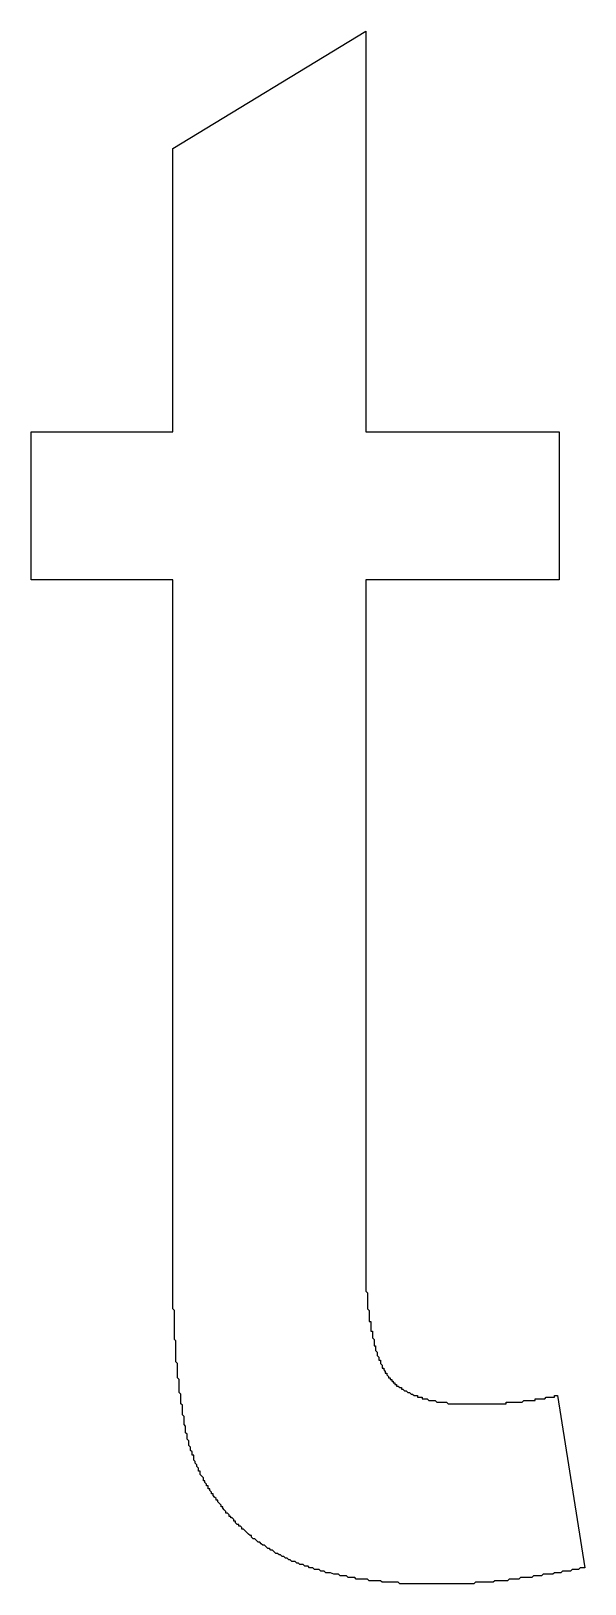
# Model space of a CAD drawing. Extents: x 6 to 282, y -60 to 50.
# Drawn here: x 192.99 to 210.66, y -0.46 to 49.11 of the extents above; entities that cross this region are included whole.
import ezdxf

# ---------------------------------------------------------------- set-up
doc = ezdxf.new("R2010")
doc.units = 0

msp = doc.modelspace()

# ---------------------------------------------------------------- linework, layer by layer
at = {"layer": 'Layer 0', "color": 1}
msp.add_lwpolyline([(210.661163, 0.051368), (210.661163, 0.051368), (210.609802, 0.051368), (210.558426, 0.051368), (210.507065, 0.051368), (210.455688, 0), (210.404327, 0), (210.352966, 0), (210.30159, 0), (210.250229, 0), (210.198853, -0.051368), (210.147491, -0.051368), (210.096115, -0.051368), (210.044754, -0.051368), (209.993378, -0.051368), (209.942017, -0.051368), (209.89064, -0.102736), (209.839279, -0.102736), (209.787903, -0.102736), (209.736542, -0.102736), (209.685165, -0.102736), (209.633804, -0.154105), (209.582428, -0.154105), (209.531067, -0.154105), (209.479706, -0.154105), (209.428329, -0.154105), (209.376968, -0.154105), (209.325592, -0.154105), (209.274231, -0.205473), (209.222855, -0.205473), (209.171494, -0.205473), (209.120117, -0.205473), (209.068756, -0.205473), (209.01738, -0.205473), (208.966019, -0.256841), (208.914642, -0.256841), (208.863281, -0.256841), (208.811905, -0.256841), (208.760544, -0.256841), (208.709183, -0.256841), (208.657806, -0.256841), (208.606445, -0.256841), (208.555069, -0.308209), (208.503708, -0.308209), (208.452332, -0.308209), (208.452332, -0.308209), (208.40097, -0.308209), (208.349594, -0.308209), (208.298233, -0.308209), (208.246857, -0.308209), (208.195496, -0.359578), (208.144119, -0.359578), (208.092758, -0.359578), (208.041382, -0.359578), (207.990021, -0.359578), (207.990021, -0.359578), (207.938644, -0.359578), (207.887283, -0.359578), (207.835922, -0.359578), (207.784546, -0.359578), (207.733185, -0.410946), (207.681808, -0.410946), (207.630447, -0.410946), (207.630447, -0.410946), (207.579071, -0.410946), (207.52771, -0.410946), (207.476334, -0.410946), (207.424973, -0.410946), (207.373596, -0.410946), (207.322235, -0.410946), (207.322235, -0.410946), (207.270859, -0.410946), (207.219498, -0.410946), (207.168121, -0.410946), (207.11676, -0.462314), (207.065384, -0.462314), (207.065384, -0.462314), (207.014023, -0.462314), (206.962662, -0.462314), (206.911285, -0.462314), (206.859924, -0.462314), (206.859924, -0.462314), (206.808548, -0.462314), (206.757187, -0.462314), (206.705811, -0.462314), (206.654449, -0.462314), (206.654449, -0.462314), (206.603073, -0.462314), (206.551712, -0.462314), (206.500336, -0.462314), (206.500336, -0.462314), (206.448975, -0.462314), (206.397598, -0.462314), (206.346237, -0.462314), (206.294861, -0.462314), (206.294861, -0.462314), (206.2435, -0.462314), (206.192139, -0.462314), (206.140762, -0.462314), (206.140762, -0.462314), (206.089401, -0.462314), (205.986664, -0.462314), (205.935287, -0.462314), (205.83255, -0.462314), (205.781189, -0.462314), (205.678452, -0.462314), (205.627075, -0.462314), (205.524338, -0.462314), (205.472977, -0.462314), (205.370239, -0.462314), (205.318878, -0.462314), (205.216141, -0.462314), (205.164764, -0.462314), (205.062027, -0.462314), (205.010666, -0.462314), (204.907928, -0.462314), (204.856552, -0.462314), (204.753815, -0.462314), (204.702454, -0.410946), (204.599716, -0.410946), (204.548355, -0.410946), (204.496979, -0.410946), (204.394241, -0.410946), (204.34288, -0.410946), (204.240143, -0.410946), (204.188766, -0.410946), (204.137405, -0.359578), (204.034668, -0.359578), (203.983292, -0.359578), (203.931931, -0.359578), (203.829193, -0.359578), (203.777817, -0.359578), (203.726456, -0.308209), (203.623718, -0.308209), (203.572357, -0.308209), (203.520981, -0.308209), (203.418243, -0.308209), (203.366882, -0.308209), (203.315506, -0.256841), (203.264145, -0.256841), (203.161407, -0.256841), (203.110031, -0.256841), (203.05867, -0.205473), (203.007294, -0.205473), (202.955933, -0.205473), (202.853195, -0.205473), (202.801834, -0.154105), (202.750458, -0.154105), (202.699097, -0.154105), (202.64772, -0.154105), (202.544983, -0.102736), (202.493622, -0.102736), (202.442245, -0.102736), (202.390884, -0.102736), (202.339508, -0.051368), (202.288147, -0.051368), (202.236771, -0.051368), (202.18541, 0), (202.134033, 0), (202.031311, 0), (201.979935, 0.051368), (201.928574, 0.051368), (201.877197, 0.051368), (201.825836, 0.102736), (201.77446, 0.102736), (201.723099, 0.102736), (201.671722, 0.154105), (201.620361, 0.154105), (201.568985, 0.154105), (201.517624, 0.205473), (201.466248, 0.205473), (201.414886, 0.256841), (201.36351, 0.256841), (201.312149, 0.256841), (201.260773, 0.308209), (201.209412, 0.308209), (201.158051, 0.359578), (201.106674, 0.359578), (201.106674, 0.359578), (201.055313, 0.410946), (201.003937, 0.410946), (200.952576, 0.462314), (200.901199, 0.462314), (200.849838, 0.513682), (200.798462, 0.513682), (200.747101, 0.565051), (200.747101, 0.565051), (200.695724, 0.616419), (200.644363, 0.616419), (200.592987, 0.667787), (200.541626, 0.667787), (200.49025, 0.719155), (200.49025, 0.719155), (200.438889, 0.770524), (200.387512, 0.770524), (200.336151, 0.821892), (200.336151, 0.821892), (200.28479, 0.87326), (200.233414, 0.87326), (200.182053, 0.924628), (200.182053, 0.924628), (200.130676, 0.975997), (200.079315, 0.975997), (200.027939, 1.027365), (200.027939, 1.078733), (199.976578, 1.078733), (199.925201, 1.130101), (199.925201, 1.130101), (199.87384, 1.18147), (199.822464, 1.232838), (199.822464, 1.232838), (199.771103, 1.284206), (199.719727, 1.284206), (199.719727, 1.335574), (199.668365, 1.386943), (199.616989, 1.386943), (199.616989, 1.438311), (199.565628, 1.438311), (199.514267, 1.489679), (199.514267, 1.541047), (199.462891, 1.541047), (199.462891, 1.592416), (199.41153, 1.643784), (199.360153, 1.643784), (199.360153, 1.695152), (199.308792, 1.695152), (199.308792, 1.74652), (199.257416, 1.797889), (199.206055, 1.797889), (199.206055, 1.849257), (199.154678, 1.900625), (199.154678, 1.900625), (199.103317, 1.951993), (199.103317, 2.003361), (199.051941, 2.003361), (199.051941, 2.05473), (199.00058, 2.106098), (199.00058, 2.106098), (198.949203, 2.157466), (198.949203, 2.208834), (198.897842, 2.208834), (198.897842, 2.260203), (198.846466, 2.311571), (198.846466, 2.311571), (198.795105, 2.362939), (198.795105, 2.414307), (198.743729, 2.414307), (198.743729, 2.465676), (198.692368, 2.517044), (198.692368, 2.568412), (198.641006, 2.568412), (198.641006, 2.619781), (198.641006, 2.671149), (198.58963, 2.671149), (198.58963, 2.722517), (198.538269, 2.773885), (198.538269, 2.825253), (198.486893, 2.825253), (198.486893, 2.876622), (198.486893, 2.92799), (198.435532, 2.979358), (198.435532, 2.979358), (198.384155, 3.030726), (198.384155, 3.082095), (198.384155, 3.133463), (198.332794, 3.133463), (198.332794, 3.184831), (198.332794, 3.236199), (198.281418, 3.287568), (198.281418, 3.287568), (198.281418, 3.338936), (198.230057, 3.390304), (198.230057, 3.441672), (198.230057, 3.441672), (198.17868, 3.493041), (198.17868, 3.544409), (198.17868, 3.595777), (198.17868, 3.647145), (198.127319, 3.647145), (198.127319, 3.698514), (198.127319, 3.749882), (198.075943, 3.80125), (198.075943, 3.852618), (198.075943, 3.852618), (198.075943, 3.903986), (198.024582, 3.955355), (198.024582, 4.006723), (198.024582, 4.058091), (198.024582, 4.058091), (198.024582, 4.109459), (197.973206, 4.160828), (197.973206, 4.212196), (197.973206, 4.263564), (197.973206, 4.314932), (197.973206, 4.314932), (197.921844, 4.366301), (197.921844, 4.417669), (197.921844, 4.469037), (197.921844, 4.520405), (197.921844, 4.571774), (197.870483, 4.623142), (197.870483, 4.623142), (197.870483, 4.67451), (197.870483, 4.725878), (197.870483, 4.777246), (197.870483, 4.828615), (197.870483, 4.879983), (197.819107, 4.931352), (197.819107, 4.98272), (197.819107, 5.034088), (197.819107, 5.085456), (197.819107, 5.136825), (197.819107, 5.188193), (197.819107, 5.239561), (197.767746, 5.290929), (197.767746, 5.342298), (197.767746, 5.393666), (197.767746, 5.393666), (197.767746, 5.445034), (197.767746, 5.496402), (197.767746, 5.599139), (197.71637, 5.650507), (197.71637, 5.701875), (197.71637, 5.753243), (197.71637, 5.804612), (197.71637, 5.85598), (197.71637, 5.907348), (197.71637, 5.958716), (197.71637, 6.010085), (197.71637, 6.061453), (197.665009, 6.112821), (197.665009, 6.164189), (197.665009, 6.215558), (197.665009, 6.266926), (197.665009, 6.318294), (197.665009, 6.369662), (197.665009, 6.472399), (197.665009, 6.523767), (197.665009, 6.575135), (197.613632, 6.626503), (197.613632, 6.677872), (197.613632, 6.72924), (197.613632, 6.780608), (197.613632, 6.883345), (197.613632, 6.934713), (197.613632, 6.986081), (197.613632, 7.037449), (197.613632, 7.088818), (197.613632, 7.140186), (197.613632, 7.242922), (197.613632, 7.294291), (197.562271, 7.345659), (197.562271, 7.397027), (197.562271, 7.448395), (197.562271, 7.551132), (197.562271, 7.6025), (197.562271, 7.653868), (197.562271, 7.705236), (197.562271, 7.807973), (197.562271, 7.859341), (197.562271, 7.910709), (197.562271, 7.962078), (197.562271, 8.064815), (197.562271, 8.116182), (197.562271, 8.167551), (197.562271, 8.270288), (197.510895, 8.321655), (197.510895, 8.373024), (197.510895, 8.47576), (197.510895, 8.527128), (197.510895, 8.578497), (197.510895, 8.681233), (197.510895, 8.732601), (197.510895, 8.78397), (197.510895, 8.886706), (197.510895, 8.938074), (197.510895, 8.989443), (197.510895, 9.092179), (197.510895, 9.143547), (197.510895, 9.246284), (197.510895, 9.297652), (197.510895, 9.34902), (197.510895, 9.451756), (197.510895, 9.503125), (197.510895, 9.605862), (197.510895, 9.657229), (197.510895, 9.759966), (197.510895, 9.811335), (197.510895, 9.862703), (197.510895, 9.96544), (197.510895, 10.016808), (197.510895, 10.119544), (197.510895, 10.170913), (197.510895, 10.273649), (197.510895, 10.325017), (197.510895, 10.427753), (197.510895, 10.479122), (197.510895, 10.581859), (197.510895, 31.591471), (192.990494, 31.591471), (192.990494, 36.317348), (197.510895, 36.317348), (197.510895, 45.358158), (203.675095, 49.10804), (203.675095, 36.317348), (209.839279, 36.317348), (209.839279, 31.591471), (203.675095, 31.591471), (203.675095, 10.325017), (203.675095, 10.273649), (203.675095, 10.222281), (203.675095, 10.119544), (203.675095, 10.068176), (203.675095, 10.016808), (203.675095, 9.96544), (203.675095, 9.914071), (203.675095, 9.862703), (203.675095, 9.811335), (203.675095, 9.759966), (203.675095, 9.708598), (203.675095, 9.657229), (203.675095, 9.605862), (203.675095, 9.554493), (203.675095, 9.503125), (203.675095, 9.451756), (203.675095, 9.400389), (203.675095, 9.34902), (203.675095, 9.297652), (203.675095, 9.297652), (203.675095, 9.246284), (203.675095, 9.194916), (203.675095, 9.143547), (203.675095, 9.092179), (203.675095, 9.040811), (203.675095, 8.989443), (203.675095, 8.938074), (203.675095, 8.886706), (203.726456, 8.835338), (203.726456, 8.78397), (203.726456, 8.78397), (203.726456, 8.732601), (203.726456, 8.681233), (203.726456, 8.629865), (203.726456, 8.578497), (203.726456, 8.527128), (203.726456, 8.47576), (203.726456, 8.47576), (203.726456, 8.424392), (203.726456, 8.373024), (203.726456, 8.321655), (203.777817, 8.270288), (203.777817, 8.218919), (203.777817, 8.218919), (203.777817, 8.167551), (203.777817, 8.116182), (203.777817, 8.064815), (203.777817, 8.064815), (203.777817, 8.013446), (203.777817, 7.962078), (203.777817, 7.910709), (203.829193, 7.910709), (203.829193, 7.859341), (203.829193, 7.807973), (203.829193, 7.756605), (203.829193, 7.756605), (203.829193, 7.705236), (203.829193, 7.653868), (203.829193, 7.6025), (203.880554, 7.6025), (203.880554, 7.551132), (203.880554, 7.499763), (203.880554, 7.499763), (203.880554, 7.448395), (203.880554, 7.397027), (203.880554, 7.397027), (203.931931, 7.345659), (203.931931, 7.294291), (203.931931, 7.294291), (203.931931, 7.242922), (203.931931, 7.242922), (203.931931, 7.191554), (203.931931, 7.140186), (203.983292, 7.140186), (203.983292, 7.088818), (203.983292, 7.037449), (203.983292, 7.037449), (203.983292, 6.986081), (203.983292, 6.986081), (204.034668, 6.934713), (204.034668, 6.934713), (204.034668, 6.883345), (204.034668, 6.831976), (204.034668, 6.831976), (204.086029, 6.780608), (204.086029, 6.780608), (204.086029, 6.72924), (204.086029, 6.72924), (204.086029, 6.677872), (204.137405, 6.677872), (204.137405, 6.626503), (204.137405, 6.626503), (204.137405, 6.575135), (204.137405, 6.575135), (204.188766, 6.523767), (204.188766, 6.523767), (204.188766, 6.472399), (204.188766, 6.472399), (204.188766, 6.421031), (204.240143, 6.421031), (204.240143, 6.421031), (204.240143, 6.369662), (204.240143, 6.369662), (204.291504, 6.318294), (204.291504, 6.318294), (204.291504, 6.266926), (204.291504, 6.266926), (204.34288, 6.266926), (204.34288, 6.215558), (204.34288, 6.215558), (204.394241, 6.164189), (204.394241, 6.164189), (204.394241, 6.112821), (204.445618, 6.112821), (204.445618, 6.112821), (204.445618, 6.061453), (204.496979, 6.061453), (204.496979, 6.061453), (204.496979, 6.010085), (204.548355, 6.010085), (204.548355, 5.958716), (204.548355, 5.958716), (204.599716, 5.958716), (204.599716, 5.907348), (204.599716, 5.907348), (204.651077, 5.907348), (204.651077, 5.85598), (204.702454, 5.85598), (204.702454, 5.85598), (204.753815, 5.804612), (204.753815, 5.804612), (204.753815, 5.804612), (204.805191, 5.804612), (204.805191, 5.753243), (204.856552, 5.753243), (204.856552, 5.753243), (204.907928, 5.701875), (204.907928, 5.701875), (204.95929, 5.701875), (204.95929, 5.701875), (205.010666, 5.650507), (205.010666, 5.650507), (205.062027, 5.650507), (205.062027, 5.650507), (205.113403, 5.599139), (205.113403, 5.599139), (205.164764, 5.599139), (205.164764, 5.599139), (205.216141, 5.547771), (205.267502, 5.547771), (205.267502, 5.547771), (205.318878, 5.547771), (205.318878, 5.496402), (205.370239, 5.496402), (205.370239, 5.496402), (205.4216, 5.496402), (205.472977, 5.496402), (205.472977, 5.445034), (205.524338, 5.445034), (205.575714, 5.445034), (205.575714, 5.445034), (205.627075, 5.445034), (205.627075, 5.445034), (205.678452, 5.393666), (205.729813, 5.393666), (205.729813, 5.393666), (205.781189, 5.393666), (205.83255, 5.393666), (205.83255, 5.393666), (205.883926, 5.393666), (205.935287, 5.342298), (205.986664, 5.342298), (205.986664, 5.342298), (206.038025, 5.342298), (206.089401, 5.342298), (206.089401, 5.342298), (206.140762, 5.342298), (206.192139, 5.342298), (206.2435, 5.342298), (206.294861, 5.290929), (206.294861, 5.290929), (206.346237, 5.290929), (206.397598, 5.290929), (206.448975, 5.290929), (206.448975, 5.290929), (206.500336, 5.290929), (206.551712, 5.290929), (206.603073, 5.290929), (206.654449, 5.290929), (206.654449, 5.290929), (206.705811, 5.290929), (206.757187, 5.290929), (206.808548, 5.290929), (206.859924, 5.290929), (206.911285, 5.290929), (206.962662, 5.290929), (206.962662, 5.290929), (207.014023, 5.290929), (207.065384, 5.290929), (207.065384, 5.290929), (207.11676, 5.290929), (207.168121, 5.290929), (207.168121, 5.290929), (207.219498, 5.290929), (207.219498, 5.290929), (207.270859, 5.290929), (207.270859, 5.290929), (207.322235, 5.290929), (207.322235, 5.290929), (207.373596, 5.290929), (207.373596, 5.290929), (207.424973, 5.290929), (207.424973, 5.290929), (207.476334, 5.290929), (207.52771, 5.290929), (207.52771, 5.290929), (207.579071, 5.290929), (207.579071, 5.290929), (207.630447, 5.290929), (207.630447, 5.290929), (207.681808, 5.290929), (207.681808, 5.290929), (207.733185, 5.290929), (207.733185, 5.290929), (207.784546, 5.290929), (207.784546, 5.290929), (207.835922, 5.290929), (207.887283, 5.290929), (207.887283, 5.290929), (207.938644, 5.290929), (207.938644, 5.290929), (207.990021, 5.290929), (207.990021, 5.290929), (208.041382, 5.290929), (208.041382, 5.290929), (208.092758, 5.290929), (208.092758, 5.290929), (208.144119, 5.290929), (208.144119, 5.342298), (208.195496, 5.342298), (208.246857, 5.342298), (208.246857, 5.342298), (208.298233, 5.342298), (208.298233, 5.342298), (208.349594, 5.342298), (208.349594, 5.342298), (208.40097, 5.342298), (208.40097, 5.342298), (208.452332, 5.342298), (208.452332, 5.342298), (208.503708, 5.342298), (208.555069, 5.342298), (208.555069, 5.342298), (208.606445, 5.342298), (208.606445, 5.342298), (208.657806, 5.342298), (208.657806, 5.342298), (208.709183, 5.393666), (208.709183, 5.393666), (208.760544, 5.393666), (208.760544, 5.393666), (208.811905, 5.393666), (208.863281, 5.393666), (208.863281, 5.393666), (208.914642, 5.393666), (208.914642, 5.393666), (208.966019, 5.393666), (208.966019, 5.393666), (209.01738, 5.393666), (209.01738, 5.393666), (209.068756, 5.393666), (209.068756, 5.445034), (209.120117, 5.445034), (209.120117, 5.445034), (209.171494, 5.445034), (209.222855, 5.445034), (209.222855, 5.445034), (209.274231, 5.445034), (209.274231, 5.445034), (209.325592, 5.445034), (209.325592, 5.445034), (209.376968, 5.445034), (209.376968, 5.445034), (209.428329, 5.496402), (209.428329, 5.496402), (209.479706, 5.496402), (209.531067, 5.496402), (209.531067, 5.496402), (209.582428, 5.496402), (209.582428, 5.496402), (209.633804, 5.496402), (209.633804, 5.496402), (209.685165, 5.496402), (209.685165, 5.547771), (209.736542, 5.547771), (209.736542, 5.547771), (209.787903, 5.547771), (210.661163, 0.051368)], dxfattribs=at)

doc.saveas('drawing.dxf')
